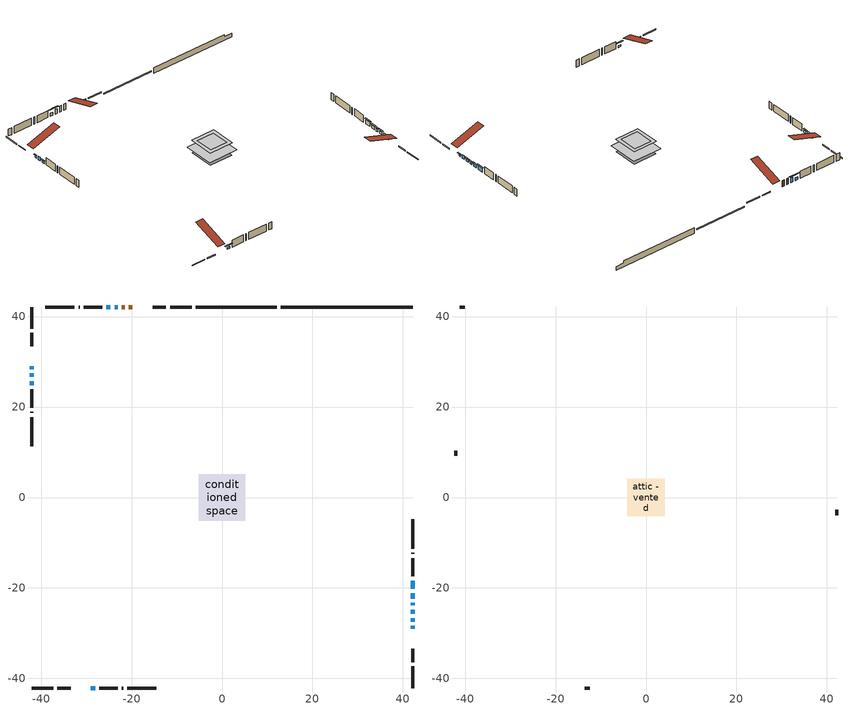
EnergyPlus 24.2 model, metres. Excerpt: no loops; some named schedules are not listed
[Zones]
conditioned space
 floor adiabatic (Floor3 construction): -2.93,-2.93 -2.93,2.93 2.93,2.93 2.93,-2.93 z0.92
 floor adiabatic (AdiabaticFloorConstruction): -5.1,-5.1 -5.1,5.1 5.1,5.1 5.1,-5.1 z0.92
 floor foundation (Slab1 construction): -4.07,-4.07 -4.07,4.07 4.07,4.07 4.07,-4.07 z-0.99
 floor foundation (Slab2 construction): -2.93,-2.93 -2.93,2.93 2.93,2.93 2.93,-2.93 z-0.15
 wall outside (RimJoist1 construction): -6.69,42.11 -11.49,42.11 / -42.11,-42.11 -37.31,-42.11 / -42.11,42.11 -42.11,37.31 / 42.11,-42.11 42.11,-37.31 z0.92:1.22
 wall outside (RimJoist2 construction): -12.42,42.11 -15.36,42.11 / -36.38,-42.11 -33.44,-42.11 / -42.11,36.38 -42.11,33.44 / 42.11,-36.38 42.11,-33.44 z0.92:1.22
 wall outside (AdiabaticWallConstruction 1): -19.84,42.11 -20.59,42.11 / -21.51,42.11 -22.16,42.11 z0.92:2.95
 wall outside (AdiabaticWallConstruction): 42.11,-28.96 42.11,-28.4 z0.92:1.48; -42.11,28.96 -42.11,28.4 z0.92:1.74; 42.11,-27.47 42.11,-26.66 / -42.11,27.47 -42.11,26.66 z0.92:2.14; 42.11,-25.73 42.11,-24.76 z0.92:1.89; -28.96,-42.11 -28.04,-42.11 z0.92:1.53; 42.11,-23.84 42.11,-23.27 z0.92:1.84; 42.11,-22.35 42.11,-21.13 / -24.68,42.11 -25.55,42.11 z0.92:1.94; 42.11,-20.2 42.11,-18.37 z0.92:2.34; -23.09,42.11 -23.76,42.11 z0.92:2.55; -42.11,25.73 -42.11,24.86 z0.92:1.68
 wall outside (Wall1 construction): -26.47,42.11 -30.54,42.11 / -27.12,-42.11 -23.05,-42.11 / -42.11,23.94 -42.11,19.87 / 42.11,-17.44 42.11,-13.38 z0.92:3.36
 wall outside (Wall2 construction): -31.47,42.11 -31.71,42.11 / -22.12,-42.11 -21.88,-42.11 / -42.11,18.94 -42.11,18.7 / 42.11,-12.45 42.11,-12.2 z0.92:3.36
 wall outside (Wall3 construction): -32.64,42.11 -39.11,42.11 / -20.95,-42.11 -14.48,-42.11 / -42.11,17.77 -42.11,11.3 / 42.11,-11.27 42.11,-4.81 z0.92:3.36
 wall foundation (FoundationWall1 construction): 13,42.11,-0.99 13,42.11,0.92 39.2,42.11,0.92 39.2,42.11,0.24 42.11,42.11,0.24 42.11,42.11,-0.99
 wall foundation (FoundationWall2 construction): 12.07,42.11 -5.76,42.11 z-0.15:0.31
 window (WindowConstruction 8): 42.11,-28.96 42.11,-28.4 z0.92:1.48
 window (WindowConstruction 7): -42.11,28.96 -42.11,28.4 z0.92:1.73
 window (WindowConstruction 10): 42.11,-27.47 42.11,-26.66 z0.92:2.14
 window (WindowConstruction 11): -42.11,27.47 -42.11,26.66 z0.92:2.14
 window (WindowConstruction): 42.11,-25.73 42.11,-24.76 z0.92:1.89
 window (WindowConstruction 1): -28.96,-42.11 -28.04,-42.11 z0.92:1.53
 window (WindowConstruction 9): 42.11,-23.83 42.11,-23.28 z0.92:1.83
 window (WindowConstruction 2): 42.11,-22.35 42.11,-21.13 z0.92:1.93
 window (WindowConstruction 3): 42.11,-20.2 42.11,-18.37 z0.92:2.34
 window (WindowConstruction 4): -23.09,42.11 -23.75,42.11 z0.92:2.54
 window (WindowConstruction 5): -24.68,42.11 -25.55,42.11 z0.92:1.93
 window (WindowConstruction 6): -42.11,25.73 -42.11,24.87 z0.92:1.68
 door (Door): -19.84,42.11 -20.59,42.11 z0.92:2.95
 door (Door 1): -21.51,42.11 -22.16,42.11 z0.92:2.95
 ceiling adiabatic (AdiabaticFloorConstruction): 5.1,-5.1 5.1,5.1 -5.1,5.1 -5.1,-5.1 z0.92
attic - vented
 floor to conditioned space (Floor1 construction Reversed): -2.97,-2.97 -2.97,2.97 2.97,2.97 2.97,-2.97 z3.36
 floor to conditioned space (Floor2 construction Reversed): -4.15,-4.15 -4.15,4.15 4.15,4.15 4.15,-4.15 z3.36
 wall outside (Wall4 construction): -40.04,42.11 -41.18,42.11 / -13.55,-42.11 -12.41,-42.11 / -42.11,10.38 -42.11,9.23 / 42.11,-3.88 42.11,-2.73 z0.92:3.36
 roof outside (Roof1 construction): -18.91,42.11,3.36 -18.91,32.17,6.67 -16.29,32.17,6.67 -16.29,42.11,3.36; -29.89,-42.11,3.36 -29.89,-32.17,6.67 -32.51,-32.17,6.67 -32.51,-42.11,3.36; -42.11,29.89,3.36 -32.17,29.89,6.67 -32.17,32.51,6.67 -42.11,32.51,3.36; 42.11,-29.89,3.36 32.17,-29.89,6.67 32.17,-32.51,6.67 42.11,-32.51,3.36
shading: 42.11,-27.94 42.11,-29.42 42.41,-29.42 42.41,-27.94 z1.94; -42.11,28.1 -42.11,29.26 -42.41,29.26 -42.41,28.1 z2.03; 42.11,-24.46 42.11,-26.03 42.41,-26.03 42.41,-24.46 z2.18; -27.13,-42.11 -29.87,-42.11 -29.87,-42.41 -27.13,-42.41 z2.44; 42.11,-22.98 42.11,-24.13 42.41,-24.13 42.41,-22.98 z2.13; 42.11,-20.83 42.11,-22.65 42.41,-22.65 42.41,-20.83 z2.23; 42.11,-18.07 42.11,-20.5 42.41,-20.5 42.41,-18.07 z2.64; -24.36,42.11 -22.48,42.11 -22.48,42.41 -24.36,42.41 z3.15; -26.76,42.11 -23.46,42.11 -23.46,42.41 -26.76,42.41 z3.15; -42.11,24.57 -42.11,26.03 -42.41,26.03 -42.41,24.57 z1.98
[Building]
Building 1: Terrain=Suburbs
[Site:Location]
Yarmouth AP_NS: Latitude {deg}=43.83; Longitude {deg}=-66.09; Time Zone {hr}=-4; Elevation {m}=43; Keep Site Location Information=Yes
[Site:GroundTemperature:Shallow]
4.08235, 2.59375, 2.47453, 3.18095, 6.01682, 8.83948, 11.2866, 12.8368, 12.9685, 11.7076, 9.32295, 6.58688
[Site:WaterMainsTemperature]
Calculation Method=Schedule; Temperature Schedule=mains temperature schedule
[Material] Roughness=Rough; Thermal Absorptance=0.9
Name | Thickness {m} | Conductivity {W/m-K} | Density {kg/m3} | Specific Heat {J/kg-K} | Solar Absorptance | Visible Absorptance
asphalt or fiberglass shingles | 0.00635 | 0.162714 | 1121.4 | 1465.45 | 0.4 | 0.4
ceiling loosefill ins | 0.0846667 | 0.0480833 | 16.02 | 1046.75 | 0.7 | 0.7
ceiling stud and cavity | 0.1397 | 0.119304 | 65.682 | 1177.47 | 0.7 | 0.7
ceiling stud and cavity 1 | 0.1397 | 0.118591 | 65.682 | 1177.47 | 0.7 | 0.7
concrete 4.0 in. | 0.1016 | 1.803125 | 2242.8 | 837.4 | 0.7 | 0.7
concrete 8.0 in. | 0.2032 | 1.803125 | 2242.8 | 837.4 | 0.7 | 0.7
door material | 0.04445 | 0.188738 | 512.64 | 1214.23 | 0.7 | 0.7
door material 1 | 0.04445 | 0.053851 | 512.64 | 1214.23 | 0.7 | 0.7
exterior vertical ins | 0.00202101 | 0.029427 | 32.04 | 1214.23 | 0.7 | 0.7
floor covering | 0.0127 | 0.0433444 | 54.468 | 1339.84 | 0.6 | 0.6
floor rigid ins | 0.103632 | 0.029427 | 32.04 | 1214.23 | 0.7 | 0.7
floor rigid ins 1; wall rigid ins | 0.512978 | 0.029427 | 32.04 | 1214.23 | 0.7 | 0.7
floor stud and cavity | 0.1397 | 0.389106 | 92.3553 | 1139.71 | 0.7 | 0.7
floor stud and cavity 1 | 0.1397 | 1.75129 | 37.0049 | 1207.88 | 0.7 | 0.7
furniture material conditioned space 1 | 0.1524 | 0.115458 | 640.8 | 1214.23 | 0.6 | 0.6
gypsum board | 0.0127 | 0.160291 | 801 | 837.4 | 0.6 | 0.6
gypsum board 1 | 0.0127 | 0.160291 | 801 | 837.4 | 0.7 | 0.7
osb sheathing 0.5 in. | 0.0127 | 0.115458 | 512.64 | 1214.23 | 0.7 | 0.7
osb sheathing 0.75 in. | 0.01905 | 0.115458 | 512.64 | 1214.23 | 0.7 | 0.7
osb sheathing 2.0 in. | 0.0508 | 0.115458 | 512.64 | 1214.23 | 0.7 | 0.7
rim joist stud and cavity | 0.0508 | 0.0285197 | 125.044 | 1163.47 | 0.6 | 0.6
rim joist stud and cavity 1 | 0.0508 | 0.0293018 | 125.044 | 1163.47 | 0.6 | 0.6
wall stud and cavity | 0.1397 | 0.0954735 | 139.0536 | 1170.24 | 0.7 | 0.7
wall stud and cavity 1 | 0.1397 | 0.133567 | 139.0536 | 1170.24 | 0.7 | 0.7
wall stud and cavity 2 | 0.1397 | 0.0883501 | 139.0536 | 1170.24 | 0.7 | 0.7
wall stud and cavity 3 | 0.0889 | 6.1454 | 50.32683 | 1063.81 | 0.6 | 0.6
wall stud and cavity 4 | 0.0889 | 0.380278 | 52.3479 | 1209.89 | 0.7 | 0.7
wall stud and cavity 5 | 0.0889 | 0.391764 | 83.0341 | 1211.67 | 0.7 | 0.7
wood siding | 0.0254 | 0.102417 | 544.68 | 1172.36 | 0.4 | 0.4
wood siding 1 | 0.00254 | 0.102417 | 544.68 | 1172.36 | 0.4 | 0.4
wood siding 2; wood siding 3; wood siding 4 | 0.0254 | 0.102417 | 544.68 | 1172.36 | 0.7 | 0.7
[WindowMaterial:SimpleGlazingSystem]
Name | U-Factor {W/m2-K} | Solar Heat Gain Coefficient
WindowMaterial | 3.01842 | 0.52
WindowMaterial 1 | 3.0383 | 0.46
WindowMaterial 10 | 3.04852 | 0.45
WindowMaterial 2 | 2.992306 | 0.55
WindowMaterial 3 | 2.790737 | 0.61
WindowMaterial 4 | 2.99685 | 0.53
WindowMaterial 5 | 3.01559 | 0.52
WindowMaterial 6 | 3.03659 | 0.48
WindowMaterial 7 | 3.05136 | 0.44
WindowMaterial 8 | 5.1119 | 0.64
WindowMaterial 9 | 3.04227 | 0.45
[Construction]
AdiabaticFloorConstruction: floor stud and cavity 1, floor rigid ins 1, osb sheathing 0.75 in., floor covering
AdiabaticWallConstruction: wood siding 3, wall rigid ins, wall stud and cavity 4, gypsum board
AdiabaticWallConstruction 1: wood siding 4, wall rigid ins, wall stud and cavity 4, gypsum board
Door: door material
Door 1: door material 1
Floor1 construction Reversed: gypsum board, ceiling stud and cavity, ceiling loosefill ins
Floor2 construction Reversed: gypsum board, ceiling stud and cavity 1, ceiling loosefill ins
Floor3 construction: floor stud and cavity, floor rigid ins, osb sheathing 0.75 in., floor covering
FoundationWall1 construction: concrete 8.0 in.
FoundationWall2 construction: concrete 8.0 in., gypsum board 1
furniture construction conditioned space 1: furniture material conditioned space 1
PartitionWallConstruction: gypsum board, wall stud and cavity 5, gypsum board
RimJoist1 construction: wood siding 2, osb sheathing 2.0 in., rim joist stud and cavity
RimJoist2 construction: wood siding 2, osb sheathing 2.0 in., rim joist stud and cavity 1
Roof1 construction: asphalt or fiberglass shingles
Slab1 construction; Slab2 construction: concrete 4.0 in.
Wall1 construction: wood siding, osb sheathing 0.5 in., wall stud and cavity, gypsum board
Wall2 construction: wood siding, osb sheathing 0.5 in., wall stud and cavity 1, gypsum board
Wall3 construction: wood siding, osb sheathing 0.5 in., wall stud and cavity 2, gypsum board
Wall4 construction: wood siding 1, wall stud and cavity 3
WindowConstruction: WindowMaterial
WindowConstruction 1: WindowMaterial 1
WindowConstruction 10; WindowConstruction 11: WindowMaterial 10
WindowConstruction 2: WindowMaterial 2
WindowConstruction 3: WindowMaterial 3
WindowConstruction 4: WindowMaterial 4
WindowConstruction 5: WindowMaterial 5
WindowConstruction 6: WindowMaterial 6
WindowConstruction 7: WindowMaterial 7
WindowConstruction 8: WindowMaterial 8
WindowConstruction 9: WindowMaterial 9
[Zone] Multiplier=1; Part of Total Floor Area=Yes
Name | Volume {m3}
attic - vented | 56.0112
conditioned space | 410.9
[Space]
Name | Zone | Volume {m3}
attic - vented 1 | attic - vented | 56.0112
conditioned space 1 | conditioned space | 410.9
[ZoneInfiltration:EffectiveLeakageArea]
infil attic - vented 1: Zone or Space=attic - vented 1; Schedule=Always On Discrete; Effective Air Leakage Area {cm2}=3786.91; Stack Coefficient=0.000399956; Wind Coefficient=1.35122e-05
[ZoneMixing]
whole house fan mix: Zone or Space=attic - vented; Schedule=Always On Continuous; Design Flow Rate Calculation Method=Flow/Zone; Design Flow Rate {m3/s}=0; Source Zone or Space=conditioned space
[SurfaceProperty:ExposedFoundationPerimeter] Exposed Perimeter Calculation Method=TotalExposedPerimeter
Name | Total Exposed Perimeter {m}
Slab1 | 29.108
Slab2 | 17.831
[InternalMass] Zone or ZoneList=conditioned space; Space or SpaceList=conditioned space 1
Name | Construction | Surface Area {m2}
furniture mass conditioned space 1 | furniture construction conditioned space 1 | 95.6039
partition wall mass | PartitionWallConstruction | 204.64
[Lights]
interior lighting: Zone or ZoneList or Space or SpaceList=conditioned space 1; Schedule=interior lighting schedule; Design Level Calculation Method=LightingLevel; Lighting Level {W}=343.2; Return Air Fraction=0; Fraction Radiant=0.6; Fraction Visible=0.2; Fraction Replaceable=1
[People]
occupants: Zone or ZoneList or Space or SpaceList=conditioned space 1; Number of People Schedule=occupants schedule; Number of People Calculation Method=People; Number of People=3; Fraction Radiant=0.314171; Sensible Heat Fraction=0.56303; Activity Level Schedule=occupants activity schedule; Carbon Dioxide Generation Rate {m3/s-W}=0; Enable ASHRAE 55 Comfort Warnings=No; Mean Radiant Temperature Calculation Type=EnclosureAveraged
[ElectricEquipment] Zone or ZoneList or Space or SpaceList=conditioned space 1; Design Level Calculation Method=EquipmentLevel
Name | Schedule | Design Level {W} | Fraction Latent | Fraction Radiant | Fraction Lost
clothes dryer | clothes dryer schedule | 140.772 | 0.015 | 0.081 | 0.85
clothes washer | clothes washer schedule | 32.1985 | 0.03 | 0.162 | 0.7
cooking range | cooking range schedule | 215.147 | 0.08 | 0.432 | 0.2
dishwasher | dishwasher schedule | 66.8632 | 0.3 | 0.18 | 0.4
fridge | fridge schedule | 72.9452 | 0 | 0.6 | 0
mech vent bath fan 0 | mech vent bath fan 0 schedule | 50.2 | 0 | 0 | 1
mech vent house fan | mech vent house fan schedule | 0 | 0 | 0 | 1
mech vent house fan cfis | mech vent house fan cfis schedule | 0 | 0 | 0 | 0
misc plug loads | misc plug loads schedule | 494.7 | 0.045 | 0.513 | 0.1
whole house fan | Always On Discrete | 0 | 0 | 0 | 1
[OtherEquipment] Zone or ZoneList or Space or SpaceList=conditioned space 1; Design Level Calculation Method=EquipmentLevel
Name | Fuel Type | Schedule | Design Level {W} | Fraction Latent | Fraction Radiant | Fraction Lost
clothes dryer 1 | Electricity | clothes dryer schedule | 0 | 0.015 | 0.081 | 0.85
cooking range 1 | Electricity | cooking range schedule | 0 | 0.08 | 0.432 | 0.2
general water use latent | None | general water use schedule | 62.594 | 1 | 0 | 0
general water use sensible | None | general water use schedule | -61.6891 | 0 | 0.6 | 0
mech vent house fan latent load | None | Always On Discrete | 0 | 1 | 0 | 0
mech vent house fan sensible load | None | Always On Discrete | 0 | 0 | 0 | 0
water heater energy adjustment1 | Electricity | Always On Discrete | 0.01 | 0 | 0 | 1
[ZoneInfiltration:DesignFlowRate] Zone or ZoneList or Space or SpaceList=conditioned space 1; Schedule=Always On Discrete; Design Flow Rate Calculation Method=Flow/Zone; Design Flow Rate {m3/s}=0
infil flow; natural vent flow; whole house fan flow
[Foundation:Kiva] Initial Indoor Air Temperature {C}=18; Wall Depth Below Slab {m}=0.2032
Name | Wall Height Above Grade {m} | Custom Block Material Name 1 | Custom Block Depth 1 {m} | Custom Block X Position 1 {m} | Custom Block Z Position 1 {m}
Foundation Kiva 1 | 0.920008
Foundation Kiva 2 | 0.310012 | exterior vertical ins | 0.460004 | 0.2159 | 0
[Foundation:Kiva:Settings]
Soil Conductivity {W/m-K}=0.849921; Soil Density {kg/m3}=1842.3; Soil Specific Heat {J/kg-K}=418.7; Ground Solar Absorptivity=0.9; Ground Thermal Absorptivity=0.9; Ground Surface Roughness {m}=0.03; Far-Field Width {m}=40; Deep-Ground Boundary Condition=ZeroFlux; Deep-Ground Depth {m}=40; Minimum Cell Dimension {m}=0.2; Maximum Cell Growth Coefficient=3; Simulation Timestep=Timestep
[Exterior:Lights]
exterior lighting: Schedule=exterior lighting schedule; Design Level {W}=75.6
[Schedule:Constant]
Name | Hourly Value
Always On Continuous; mech vent house fan schedule; mech vent house fan cfis schedule; Always On Discrete | 1
occupants activity schedule | 117.228
fridge schedule | 0
[Schedule:Week:Daily]
interior lighting schedule Week Rule - Jan1-Jan27: interior lighting schedule day, interior lighting schedule day, interior lighting schedule day, interior lighting schedule day, interior lighting schedule day, interior lighting schedule day, interior lighting schedule day, interior lighting schedule default day, interior lighting schedule default day, interior lighting schedule default day, interior lighting schedule default day, interior lighting schedule default day
interior lighting schedule Week Rule - Jan28-Feb3: interior lighting schedule day, interior lighting schedule day, interior lighting schedule day, interior lighting schedule day, interior lighting schedule day 1, interior lighting schedule day 1, interior lighting schedule day 1, interior lighting schedule default day, interior lighting schedule default day, interior lighting schedule default day, interior lighting schedule default day, interior lighting schedule default day
interior lighting schedule Week Rule - Feb4-Feb24: interior lighting schedule day 1, interior lighting schedule day 1, interior lighting schedule day 1, interior lighting schedule day 1, interior lighting schedule day 1, interior lighting schedule day 1, interior lighting schedule day 1, interior lighting schedule default day, interior lighting schedule default day, interior lighting schedule default day, interior lighting schedule default day, interior lighting schedule default day
interior lighting schedule Week Rule - Feb25-Mar3: interior lighting schedule day 1, interior lighting schedule day 1, interior lighting schedule day 1, interior lighting schedule day 1, interior lighting schedule day 2, interior lighting schedule day 2, interior lighting schedule day 2, interior lighting schedule default day, interior lighting schedule default day, interior lighting schedule default day, interior lighting schedule default day, interior lighting schedule default day
interior lighting schedule Week Rule - Mar4-Mar31: interior lighting schedule day 2, interior lighting schedule day 2, interior lighting schedule day 2, interior lighting schedule day 2, interior lighting schedule day 2, interior lighting schedule day 2, interior lighting schedule day 2, interior lighting schedule default day, interior lighting schedule default day, interior lighting schedule default day, interior lighting schedule default day, interior lighting schedule default day
interior lighting schedule Week Rule - Apr1-Apr28: interior lighting schedule day 3, interior lighting schedule day 3, interior lighting schedule day 3, interior lighting schedule day 3, interior lighting schedule day 3, interior lighting schedule day 3, interior lighting schedule day 3, interior lighting schedule default day, interior lighting schedule default day, interior lighting schedule default day, interior lighting schedule default day, interior lighting schedule default day
interior lighting schedule Week Rule - Apr29-May5: interior lighting schedule day 3, interior lighting schedule day 3, interior lighting schedule day 4, interior lighting schedule day 4, interior lighting schedule day 4, interior lighting schedule day 4, interior lighting schedule day 4, interior lighting schedule default day, interior lighting schedule default day, interior lighting schedule default day, interior lighting schedule default day, interior lighting schedule default day
interior lighting schedule Week Rule - May6-May26: interior lighting schedule day 4, interior lighting schedule day 4, interior lighting schedule day 4, interior lighting schedule day 4, interior lighting schedule day 4, interior lighting schedule day 4, interior lighting schedule day 4, interior lighting schedule default day, interior lighting schedule default day, interior lighting schedule default day, interior lighting schedule default day, interior lighting schedule default day
interior lighting schedule Week Rule - May27-Jun2: interior lighting schedule day 4, interior lighting schedule day 4, interior lighting schedule day 4, interior lighting schedule day 4, interior lighting schedule day 4, interior lighting schedule day 5, interior lighting schedule day 5, interior lighting schedule default day, interior lighting schedule default day, interior lighting schedule default day, interior lighting schedule default day, interior lighting schedule default day
interior lighting schedule Week Rule - Jun3-Jun30: interior lighting schedule day 5, interior lighting schedule day 5, interior lighting schedule day 5, interior lighting schedule day 5, interior lighting schedule day 5, interior lighting schedule day 5, interior lighting schedule day 5, interior lighting schedule default day, interior lighting schedule default day, interior lighting schedule default day, interior lighting schedule default day, interior lighting schedule default day
interior lighting schedule Week Rule - Jul1-Jul28: interior lighting schedule day 6, interior lighting schedule day 6, interior lighting schedule day 6, interior lighting schedule day 6, interior lighting schedule day 6, interior lighting schedule day 6, interior lighting schedule day 6, interior lighting schedule default day, interior lighting schedule default day, interior lighting schedule default day, interior lighting schedule default day, interior lighting schedule default day
interior lighting schedule Week Rule - Jul29-Aug4: interior lighting schedule day 6, interior lighting schedule day 6, interior lighting schedule day 6, interior lighting schedule day 7, interior lighting schedule day 7, interior lighting schedule day 7, interior lighting schedule day 7, interior lighting schedule default day, interior lighting schedule default day, interior lighting schedule default day, interior lighting schedule default day, interior lighting schedule default day
interior lighting schedule Week Rule - Aug5-Aug25: interior lighting schedule day 7, interior lighting schedule day 7, interior lighting schedule day 7, interior lighting schedule day 7, interior lighting schedule day 7, interior lighting schedule day 7, interior lighting schedule day 7, interior lighting schedule default day, interior lighting schedule default day, interior lighting schedule default day, interior lighting schedule default day, interior lighting schedule default day
interior lighting schedule Week Rule - Aug26-Sep1: interior lighting schedule day 7, interior lighting schedule day 7, interior lighting schedule day 7, interior lighting schedule day 7, interior lighting schedule day 7, interior lighting schedule day 7, interior lighting schedule day 8, interior lighting schedule default day, interior lighting schedule default day, interior lighting schedule default day, interior lighting schedule default day, interior lighting schedule default day
interior lighting schedule Week Rule - Sep2-Sep29: interior lighting schedule day 8, interior lighting schedule day 8, interior lighting schedule day 8, interior lighting schedule day 8, interior lighting schedule day 8, interior lighting schedule day 8, interior lighting schedule day 8, interior lighting schedule default day, interior lighting schedule default day, interior lighting schedule default day, interior lighting schedule default day, interior lighting schedule default day
interior lighting schedule Week Rule - Sep30-Oct6: interior lighting schedule day 8, interior lighting schedule day 9, interior lighting schedule day 9, interior lighting schedule day 9, interior lighting schedule day 9, interior lighting schedule day 9, interior lighting schedule day 9, interior lighting schedule default day, interior lighting schedule default day, interior lighting schedule default day, interior lighting schedule default day, interior lighting schedule default day
interior lighting schedule Week Rule - Oct7-Oct27: interior lighting schedule day 9, interior lighting schedule day 9, interior lighting schedule day 9, interior lighting schedule day 9, interior lighting schedule day 9, interior lighting schedule day 9, interior lighting schedule day 9, interior lighting schedule default day, interior lighting schedule default day, interior lighting schedule default day, interior lighting schedule default day, interior lighting schedule default day
interior lighting schedule Week Rule - Oct28-Nov3: interior lighting schedule day 9, interior lighting schedule day 9, interior lighting schedule day 9, interior lighting schedule day 9, interior lighting schedule day 10, interior lighting schedule day 10, interior lighting schedule day 10, interior lighting schedule default day, interior lighting schedule default day, interior lighting schedule default day, interior lighting schedule default day, interior lighting schedule default day
interior lighting schedule Week Rule - Nov4-Nov24: interior lighting schedule day 10, interior lighting schedule day 10, interior lighting schedule day 10, interior lighting schedule day 10, interior lighting schedule day 10, interior lighting schedule day 10, interior lighting schedule day 10, interior lighting schedule default day, interior lighting schedule default day, interior lighting schedule default day, interior lighting schedule default day, interior lighting schedule default day
interior lighting schedule Week Rule - Nov25-Dec1: interior lighting schedule day 10, interior lighting schedule day 10, interior lighting schedule day 10, interior lighting schedule day 10, interior lighting schedule day 10, interior lighting schedule day 10, interior lighting schedule day 11, interior lighting schedule default day, interior lighting schedule default day, interior lighting schedule default day, interior lighting schedule default day, interior lighting schedule default day
interior lighting schedule Week Rule - Dec2-Dec31: interior lighting schedule day 11, interior lighting schedule day 11, interior lighting schedule day 11, interior lighting schedule day 11, interior lighting schedule day 11, interior lighting schedule day 11, interior lighting schedule day 11, interior lighting schedule default day, interior lighting schedule default day, interior lighting schedule default day, interior lighting schedule default day, interior lighting schedule default day
occupants schedule Week Rule - Jan1-Dec31: occupants schedule day, occupants schedule day, occupants schedule day, occupants schedule day, occupants schedule day, occupants schedule day, occupants schedule day, occupants schedule default day, occupants schedule default day, occupants schedule default day, occupants schedule default day, occupants schedule default day
clothes dryer schedule Week Rule - Jan1-Dec31: clothes dryer schedule day, clothes dryer schedule day, clothes dryer schedule day, clothes dryer schedule day, clothes dryer schedule day, clothes dryer schedule day, clothes dryer schedule day, clothes dryer schedule default day, clothes dryer schedule default day, clothes dryer schedule default day, clothes dryer schedule default day, clothes dryer schedule default day
clothes washer schedule Week Rule - Jan1-Dec31: clothes washer schedule day, clothes washer schedule day, clothes washer schedule day, clothes washer schedule day, clothes washer schedule day, clothes washer schedule day, clothes washer schedule day, clothes washer schedule default day, clothes washer schedule default day, clothes washer schedule default day, clothes washer schedule default day, clothes washer schedule default day
cooking range schedule Week Rule - Jan1-Dec31: cooking range schedule day, cooking range schedule day, cooking range schedule day, cooking range schedule day, cooking range schedule day, cooking range schedule day, cooking range schedule day, cooking range schedule default day, cooking range schedule default day, cooking range schedule default day, cooking range schedule default day, cooking range schedule default day
dishwasher schedule Week Rule - Jan1-Dec31: dishwasher schedule day, dishwasher schedule day, dishwasher schedule day, dishwasher schedule day, dishwasher schedule day, dishwasher schedule day, dishwasher schedule day, dishwasher schedule default day, dishwasher schedule default day, dishwasher schedule default day, dishwasher schedule default day, dishwasher schedule default day
mech vent bath fan 0 schedule Week Rule - Jan1-Dec31: mech vent bath fan 0 schedule day, mech vent bath fan 0 schedule day, mech vent bath fan 0 schedule day, mech vent bath fan 0 schedule day, mech vent bath fan 0 schedule day, mech vent bath fan 0 schedule day, mech vent bath fan 0 schedule day, mech vent bath fan 0 schedule default day, mech vent bath fan 0 schedule default day, mech vent bath fan 0 schedule default day, mech vent bath fan 0 schedule default day, mech vent bath fan 0 schedule default day
misc plug loads schedule Week Rule - Jan1-Dec31: misc plug loads schedule day, misc plug loads schedule day, misc plug loads schedule day, misc plug loads schedule day, misc plug loads schedule day, misc plug loads schedule day, misc plug loads schedule day, misc plug loads schedule default day, misc plug loads schedule default day, misc plug loads schedule default day, misc plug loads schedule default day, misc plug loads schedule default day
general water use schedule Week Rule - Jan1-Dec31: general water use schedule day, general water use schedule day, general water use schedule day, general water use schedule day, general water use schedule day, general water use schedule day, general water use schedule day, general water use schedule default day, general water use schedule default day, general water use schedule default day, general water use schedule default day, general water use schedule default day
exterior lighting schedule Week Rule - Jan1-Jan27: exterior lighting schedule day, exterior lighting schedule day, exterior lighting schedule day, exterior lighting schedule day, exterior lighting schedule day, exterior lighting schedule day, exterior lighting schedule day, exterior lighting schedule default day, exterior lighting schedule default day, exterior lighting schedule default day, exterior lighting schedule default day, exterior lighting schedule default day
exterior lighting schedule Week Rule - Jan28-Feb3: exterior lighting schedule day, exterior lighting schedule day, exterior lighting schedule day, exterior lighting schedule day, exterior lighting schedule day 1, exterior lighting schedule day 1, exterior lighting schedule day 1, exterior lighting schedule default day, exterior lighting schedule default day, exterior lighting schedule default day, exterior lighting schedule default day, exterior lighting schedule default day
exterior lighting schedule Week Rule - Feb4-Feb24: exterior lighting schedule day 1, exterior lighting schedule day 1, exterior lighting schedule day 1, exterior lighting schedule day 1, exterior lighting schedule day 1, exterior lighting schedule day 1, exterior lighting schedule day 1, exterior lighting schedule default day, exterior lighting schedule default day, exterior lighting schedule default day, exterior lighting schedule default day, exterior lighting schedule default day
exterior lighting schedule Week Rule - Feb25-Mar3: exterior lighting schedule day 1, exterior lighting schedule day 1, exterior lighting schedule day 1, exterior lighting schedule day 1, exterior lighting schedule day 2, exterior lighting schedule day 2, exterior lighting schedule day 2, exterior lighting schedule default day, exterior lighting schedule default day, exterior lighting schedule default day, exterior lighting schedule default day, exterior lighting schedule default day
exterior lighting schedule Week Rule - Mar4-Mar31: exterior lighting schedule day 2, exterior lighting schedule day 2, exterior lighting schedule day 2, exterior lighting schedule day 2, exterior lighting schedule day 2, exterior lighting schedule day 2, exterior lighting schedule day 2, exterior lighting schedule default day, exterior lighting schedule default day, exterior lighting schedule default day, exterior lighting schedule default day, exterior lighting schedule default day
exterior lighting schedule Week Rule - Apr1-Apr28: exterior lighting schedule day 3, exterior lighting schedule day 3, exterior lighting schedule day 3, exterior lighting schedule day 3, exterior lighting schedule day 3, exterior lighting schedule day 3, exterior lighting schedule day 3, exterior lighting schedule default day, exterior lighting schedule default day, exterior lighting schedule default day, exterior lighting schedule default day, exterior lighting schedule default day
exterior lighting schedule Week Rule - Apr29-May5: exterior lighting schedule day 3, exterior lighting schedule day 3, exterior lighting schedule day 4, exterior lighting schedule day 4, exterior lighting schedule day 4, exterior lighting schedule day 4, exterior lighting schedule day 4, exterior lighting schedule default day, exterior lighting schedule default day, exterior lighting schedule default day, exterior lighting schedule default day, exterior lighting schedule default day
exterior lighting schedule Week Rule - May6-May26: exterior lighting schedule day 4, exterior lighting schedule day 4, exterior lighting schedule day 4, exterior lighting schedule day 4, exterior lighting schedule day 4, exterior lighting schedule day 4, exterior lighting schedule day 4, exterior lighting schedule default day, exterior lighting schedule default day, exterior lighting schedule default day, exterior lighting schedule default day, exterior lighting schedule default day
exterior lighting schedule Week Rule - May27-Jun2: exterior lighting schedule day 4, exterior lighting schedule day 4, exterior lighting schedule day 4, exterior lighting schedule day 4, exterior lighting schedule day 4, exterior lighting schedule day 5, exterior lighting schedule day 5, exterior lighting schedule default day, exterior lighting schedule default day, exterior lighting schedule default day, exterior lighting schedule default day, exterior lighting schedule default day
exterior lighting schedule Week Rule - Jun3-Jun30: exterior lighting schedule day 5, exterior lighting schedule day 5, exterior lighting schedule day 5, exterior lighting schedule day 5, exterior lighting schedule day 5, exterior lighting schedule day 5, exterior lighting schedule day 5, exterior lighting schedule default day, exterior lighting schedule default day, exterior lighting schedule default day, exterior lighting schedule default day, exterior lighting schedule default day
exterior lighting schedule Week Rule - Jul1-Jul28: exterior lighting schedule day 6, exterior lighting schedule day 6, exterior lighting schedule day 6, exterior lighting schedule day 6, exterior lighting schedule day 6, exterior lighting schedule day 6, exterior lighting schedule day 6, exterior lighting schedule default day, exterior lighting schedule default day, exterior lighting schedule default day, exterior lighting schedule default day, exterior lighting schedule default day
exterior lighting schedule Week Rule - Jul29-Aug4: exterior lighting schedule day 6, exterior lighting schedule day 6, exterior lighting schedule day 6, exterior lighting schedule day 7, exterior lighting schedule day 7, exterior lighting schedule day 7, exterior lighting schedule day 7, exterior lighting schedule default day, exterior lighting schedule default day, exterior lighting schedule default day, exterior lighting schedule default day, exterior lighting schedule default day
exterior lighting schedule Week Rule - Aug5-Aug25: exterior lighting schedule day 7, exterior lighting schedule day 7, exterior lighting schedule day 7, exterior lighting schedule day 7, exterior lighting schedule day 7, exterior lighting schedule day 7, exterior lighting schedule day 7, exterior lighting schedule default day, exterior lighting schedule default day, exterior lighting schedule default day, exterior lighting schedule default day, exterior lighting schedule default day
[Schedule:Year]
interior lighting schedule: interior lighting schedule Week Rule - Jan1-Jan27, 1, 1, 1, 27, interior lighting schedule Week Rule - Jan28-Feb3, 1, 28, 2, 3, interior lighting schedule Week Rule - Feb4-Feb24, 2, 4, 2, 24, interior lighting schedule Week Rule - Feb25-Mar3, 2, 25, 3, 3, interior lighting schedule Week Rule - Mar4-Mar31, 3, 4, 3, 31, interior lighting schedule Week Rule - Apr1-Apr28, 4, 1, 4, 28, interior lighting schedule Week Rule - Apr29-May5, 4, 29, 5, 5, interior lighting schedule Week Rule - May6-May26, 5, 6, 5, 26, interior lighting schedule Week Rule - May27-Jun2, 5, 27, 6, 2, interior lighting schedule Week Rule - Jun3-Jun30, 6, 3, 6, 30, interior lighting schedule Week Rule - Jul1-Jul28, 7, 1, 7, 28, interior lighting schedule Week Rule - Jul29-Aug4, 7, 29, 8, 4, interior lighting schedule Week Rule - Aug5-Aug25, 8, 5, 8, 25, interior lighting schedule Week Rule - Aug26-Sep1, 8, 26, 9, 1, interior lighting schedule Week Rule - Sep2-Sep29, 9, 2, 9, 29, interior lighting schedule Week Rule - Sep30-Oct6, 9, 30, 10, 6, interior lighting schedule Week Rule - Oct7-Oct27, 10, 7, 10, 27, interior lighting schedule Week Rule - Oct28-Nov3, 10, 28, 11, 3, interior lighting schedule Week Rule - Nov4-Nov24, 11, 4, 11, 24, interior lighting schedule Week Rule - Nov25-Dec1, 11, 25, 12, 1, interior lighting schedule Week Rule - Dec2-Dec31, 12, 2, 12, 31
occupants schedule: occupants schedule Week Rule - Jan1-Dec31, 1, 1, 12, 31
clothes dryer schedule: clothes dryer schedule Week Rule - Jan1-Dec31, 1, 1, 12, 31
clothes washer schedule: clothes washer schedule Week Rule - Jan1-Dec31, 1, 1, 12, 31
cooking range schedule: cooking range schedule Week Rule - Jan1-Dec31, 1, 1, 12, 31
dishwasher schedule: dishwasher schedule Week Rule - Jan1-Dec31, 1, 1, 12, 31
mech vent bath fan 0 schedule: mech vent bath fan 0 schedule Week Rule - Jan1-Dec31, 1, 1, 12, 31
misc plug loads schedule: misc plug loads schedule Week Rule - Jan1-Dec31, 1, 1, 12, 31
general water use schedule: general water use schedule Week Rule - Jan1-Dec31, 1, 1, 12, 31
exterior lighting schedule: exterior lighting schedule Week Rule - Jan1-Jan27, 1, 1, 1, 27, exterior lighting schedule Week Rule - Jan28-Feb3, 1, 28, 2, 3, exterior lighting schedule Week Rule - Feb4-Feb24, 2, 4, 2, 24, exterior lighting schedule Week Rule - Feb25-Mar3, 2, 25, 3, 3, exterior lighting schedule Week Rule - Mar4-Mar31, 3, 4, 3, 31, exterior lighting schedule Week Rule - Apr1-Apr28, 4, 1, 4, 28, exterior lighting schedule Week Rule - Apr29-May5, 4, 29, 5, 5, exterior lighting schedule Week Rule - May6-May26, 5, 6, 5, 26, exterior lighting schedule Week Rule - May27-Jun2, 5, 27, 6, 2, exterior lighting schedule Week Rule - Jun3-Jun30, 6, 3, 6, 30, exterior lighting schedule Week Rule - Jul1-Jul28, 7, 1, 7, 28, exterior lighting schedule Week Rule - Jul29-Aug4, 7, 29, 8, 4, exterior lighting schedule Week Rule - Aug5-Aug25, 8, 5, 8, 25, exterior lighting schedule Week Rule - Aug26-Sep1, 8, 26, 9, 1, exterior lighting schedule Week Rule - Sep2-Sep29, 9, 2, 9, 29, exterior lighting schedule Week Rule - Sep30-Oct6, 9, 30, 10, 6, exterior lighting schedule Week Rule - Oct7-Oct27, 10, 7, 10, 27, exterior lighting schedule Week Rule - Oct28-Nov3, 10, 28, 11, 3, exterior lighting schedule Week Rule - Nov4-Nov24, 11, 4, 11, 24, exterior lighting schedule Week Rule - Nov25-Dec1, 11, 25, 12, 1, exterior lighting schedule Week Rule - Dec2-Dec31, 12, 2, 12, 31
[Schedule:Compact]
mains temperature schedule: Through: 01/01, For: AllDays, Until: 24:00, 8.11167, Through: 01/02, For: AllDays, Until: 24:00, 8.06167, Through: 01/03, For: AllDays, Until: 24:00, 8.01222, Through: 01/04, For: AllDays, Until: 24:00, 7.96333, Through: 01/05, For: AllDays, Until: 24:00, 7.91556, Through: 01/06, For: AllDays, Until: 24:00, 7.86889, Through: 01/07, For: AllDays, Until: 24:00, 7.82278, Through: 01/08, For: AllDays, Until: 24:00, 7.77778, Through: 01/09, For: AllDays, Until: 24:00, 7.73333, Through: 01/10, For: AllDays, Until: 24:00, 7.69056, Through: 01/11, For: AllDays, Until: 24:00, 7.64778, Through: 01/12, For: AllDays, Until: 24:00, 7.60667, Through: 01/13, For: AllDays, Until: 24:00, 7.56611, Through: 01/14, For: AllDays, Until: 24:00, 7.52722, Through: 01/15, For: AllDays, Until: 24:00, 7.48833, Through: 01/16, For: AllDays, Until: 24:00, 7.45111, Through: 01/17, For: AllDays, Until: 24:00, 7.415, Through: 01/18, For: AllDays, Until: 24:00, 7.37944, Through: 01/19, For: AllDays, Until: 24:00, 7.345, Through: 01/20, For: AllDays, Until: 24:00, 7.31222, Through: 01/21, For: AllDays, Until: 24:00, 7.28, Through: 01/22, For: AllDays, Until: 24:00, 7.24889, Through: 01/23, For: AllDays, Until: 24:00, 7.21889, Through: 01/24, For: AllDays, Until: 24:00, 7.18944, Through: 01/25, For: AllDays, Until: 24:00, 7.16167, Through: 01/26, For: AllDays, Until: 24:00, 7.135, Through: 01/27, For: AllDays, Until: 24:00, 7.10944, Through: 01/28, For: AllDays, Until: 24:00, 7.085, Through: 01/29, For: AllDays, Until: 24:00, 7.06167, Through: 01/30, For: AllDays, Until: 24:00, 7.03944, Through: 01/31, For: AllDays, Until: 24:00, 7.01833, Through: 02/01, For: AllDays, Until: 24:00, 6.99833, Through: 02/02, For: AllDays, Until: 24:00, 6.97944, Through: 02/03, For: AllDays, Until: 24:00, 6.96167, Through: 02/04, For: AllDays, Until: 24:00, 6.945, Through: 02/05, For: AllDays, Until: 24:00, 6.93, Through: 02/06, For: AllDays, Until: 24:00, 6.91556, Through: 02/07, For: AllDays, Until: 24:00, 6.90278, Through: 02/08, For: AllDays, Until: 24:00, 6.89111, Through: 02/09, For: AllDays, Until: 24:00, 6.88, Through: 02/10, For: AllDays, Until: 24:00, 6.87056, Through: 02/11, For: AllDays, Until: 24:00, 6.86222, Through: 02/12, For: AllDays, Until: 24:00, 6.85556, Through: 02/13, For: AllDays, Until: 24:00, 6.84944, Through: 02/14, For: AllDays, Until: 24:00, 6.845, Through: 02/15, For: AllDays, Until: 24:00, 6.84167, Through: 02/16, For: AllDays, Until: 24:00, 6.83889, Through: 02/17, For: AllDays, Until: 24:00, 6.83778, Through: 02/18, For: AllDays, Until: 24:00, 6.83833, Through: 02/19, For: AllDays, Until: 24:00, 6.83944, Through: 02/20, For: AllDays, Until: 24:00, 6.84222, Through: 02/21, For: AllDays, Until: 24:00, 6.84556, Through: 02/22, For: AllDays, Until: 24:00, 6.85056, Through: 02/23, For: AllDays, Until: 24:00, 6.85667, Through: 02/24, For: AllDays, Until: 24:00, 6.86389, Through: 02/25, For: AllDays, Until: 24:00, 6.87222, Through: 02/26, For: AllDays, Until: 24:00, 6.88222, Through: 02/27, For: AllDays, Until: 24:00, 6.89278, Through: 02/28, For: AllDays, Until: 24:00, 6.905, Through: 03/01, For: AllDays, Until: 24:00, 6.91833, Through: 03/02, For: AllDays, Until: 24:00, 6.93278, Through: 03/03, For: AllDays, Until: 24:00, 6.94833, Through: 03/04, For: AllDays, Until: 24:00, 6.965, Through: 03/05, For: AllDays, Until: 24:00, 6.98278, Through: 03/06, For: AllDays, Until: 24:00, 7.00167, Through: 03/07, For: AllDays, Until: 24:00, 7.02222, Through: 03/08, For: AllDays, Until: 24:00, 7.04333, Through: 03/09, For: AllDays, Until: 24:00, 7.06611, Through: 03/10, For: AllDays, Until: 24:00, 7.08944, Through: 03/11, For: AllDays, Until: 24:00, 7.11444, Through: 03/12, For: AllDays, Until: 24:00, 7.14, Through: 03/13, For: AllDays, Until: 24:00, 7.16722, Through: 03/14, For: AllDays, Until: 24:00, 7.195, Through: 03/15, For: AllDays, Until: 24:00, 7.22444, Through: 03/16, For: AllDays, Until: 24:00, 7.25444, Through: 03/17, For: AllDays, Until: 24:00, 7.28556, Through: 03/18, For: AllDays, Until: 24:00, 7.31833, Through: 03/19, For: AllDays, Until: 24:00, 7.35167, Through: 03/20, For: AllDays, Until: 24:00, 7.38611, Through: 03/21, For: AllDays, Until: 24:00, 7.42167, Through: 03/22, For: AllDays, Until: 24:00, 7.45833, Through: 03/23, For: AllDays, Until: 24:00, 7.49556, Through: 03/24, For: AllDays, Until: 24:00, 7.53444, Through: 03/25, For: AllDays, Until: 24:00, 7.57389, Through: 03/26, For: AllDays, Until: 24:00, 7.61444, Through: 03/27, For: AllDays, Until: 24:00, 7.65611, Through: 03/28, For: AllDays, Until: 24:00, 7.69833, Through: 03/29, For: AllDays, Until: 24:00, 7.74167, Through: 03/30, For: AllDays, Until: 24:00, 7.78611, Through: 03/31, For: AllDays, Until: 24:00, 7.83111, Through: 04/01, For: AllDays, Until: 24:00, 7.87778, Through: 04/02, For: AllDays, Until: 24:00, 7.92444, Through: 04/03, For: AllDays, Until: 24:00, 7.97278, Through: 04/04, For: AllDays, Until: 24:00, 8.02111, Through: 04/05, For: AllDays, Until: 24:00, 8.07111, Through: 04/06, For: AllDays, Until: 24:00, 8.12167, Through: 04/07, For: AllDays, Until: 24:00, 8.17278, Through: 04/08, For: AllDays, Until: 24:00, 8.225, Through: 04/09, For: AllDays, Until: 24:00, 8.27778, Through: 04/10, For: AllDays, Until: 24:00, 8.33111, Through: 04/11, For: AllDays, Until: 24:00, 8.38556, Through: 04/12, For: AllDays, Until: 24:00, 8.44111, Through: 04/13, For: AllDays, Until: 24:00, 8.49667, Through: 04/14, For: AllDays, Until: 24:00, 8.55333, Through: 04/15, For: AllDays, Until: 24:00, 8.61056, Through: 04/16, For: AllDays, Until: 24:00, 8.66833, Through: 04/17, For: AllDays, Until: 24:00, 8.72722, Through: 04/18, For: AllDays, Until: 24:00, 8.78667, Through: 04/19, For: AllDays, Until: 24:00, 8.84611, Through: 04/20, For: AllDays, Until: 24:00, 8.90667, Through: 04/21, For: AllDays, Until: 24:00, 8.96778, Through: 04/22, For: AllDays, Until: 24:00, 9.02944, Through: 04/23, For: AllDays, Until: 24:00, 9.09167, Through: 04/24, For: AllDays, Until: 24:00, 9.15444, Through: 04/25, For: AllDays, Until: 24:00, 9.21778, Through: 04/26, For: AllDays, Until: 24:00, 9.28111, Through: 04/27, For: AllDays, Until: 24:00, 9.34556, Through: 04/28, For: AllDays, Until: 24:00, 9.41, Through: 04/29, For: AllDays, Until: 24:00, 9.475, Through: 04/30, For: AllDays, Until: 24:00, 9.54056, Through: 05/01, For: AllDays, Until: 24:00, 9.60667, Through: 05/02, For: AllDays, Until: 24:00, 9.67278, Through: 05/03, For: AllDays, Until: 24:00, 9.73944, Through: 05/04, For: AllDays, Until: 24:00, 9.80667, Through: 05/05, For: AllDays, Until: 24:00, 9.87389, Through: 05/06, For: AllDays, Until: 24:00, 9.94111, Through: 05/07, For: AllDays, Until: 24:00, 10.0094, Through: 05/08, For: AllDays, Until: 24:00, 10.0772, Through: 05/09, For: AllDays, Until: 24:00, 10.1456, Through: 05/10, For: AllDays, Until: 24:00, 10.2144, Through: 05/11, For: AllDays, Until: 24:00, 10.2833, Through: 05/12, For: AllDays, Until: 24:00, 10.3522, Through: 05/13, For: AllDays, Until: 24:00, 10.4211, Through: 05/14, For: AllDays, Until: 24:00, 10.4906, Through: 05/15, For: AllDays, Until: 24:00, 10.56, Through: 05/16, For: AllDays, Until: 24:00, 10.6294, Through: 05/17, For: AllDays, Until: 24:00, 10.6989, Through: 05/18, For: AllDays, Until: 24:00, 10.7683, Through: 05/19, For: AllDays, Until: 24:00, 10.8383, Through: 05/20, For: AllDays, Until: 24:00, 10.9078, Through: 05/21, For: AllDays, Until: 24:00, 10.9772, Through: 05/22, For: AllDays, Until: 24:00, 11.0472, Through: 05/23, For: AllDays, Until: 24:00, 11.1167, Through: 05/24, For: AllDays, Until: 24:00, 11.1861, Through: 05/25, For: AllDays, Until: 24:00, 11.2556, Through: 05/26, For: AllDays, Until: 24:00, 11.325, Through: 05/27, For: AllDays, Until: 24:00, 11.3939, Through: 05/28, For: AllDays, Until: 24:00, 11.4633, Through: 05/29, For: AllDays, Until: 24:00, 11.5317, Through: 05/30, For: AllDays, Until: 24:00, 11.6006, Through: 05/31, For: AllDays, Until: 24:00, 11.6689, Through: 06/01, For: AllDays, Until: 24:00, 11.7372, Through: 06/02, For: AllDays, Until: 24:00, 11.805, Through: 06/03, For: AllDays, Until: 24:00, 11.8728, Through: 06/04, For: AllDays, Until: 24:00, 11.9406, Through: 06/05, For: AllDays, Until: 24:00, 12.0072, Through: 06/06, For: AllDays, Until: 24:00, 12.0744, Through: 06/07, For: AllDays, Until: 24:00, 12.1406, Through: 06/08, For: AllDays, Until: 24:00, 12.2067, Through: 06/09, For: AllDays, Until: 24:00, 12.2722, Through: 06/10, For: AllDays, Until: 24:00, 12.3378, Through: 06/11, For: AllDays, Until: 24:00, 12.4022, Through: 06/12, For: AllDays, Until: 24:00, 12.4667, Through: 06/13, For: AllDays, Until: 24:00, 12.5306, Through: 06/14, For: AllDays, Until: 24:00, 12.5939, Through: 06/15, For: AllDays, Until: 24:00, 12.6567, Through: 06/16, For: AllDays, Until: 24:00, 12.7194, Through: 06/17, For: AllDays, Until: 24:00, 12.7811, Through: 06/18, For: AllDays, Until: 24:00, 12.8422, Through: 06/19, For: AllDays, Until: 24:00, 12.9028, Through: 06/20, For: AllDays, Until: 24:00, 12.9633, Through: 06/21, For: AllDays, Until: 24:00, 13.0228, Through: 06/22, For: AllDays, Until: 24:00, 13.0817, Through: 06/23, For: AllDays, Until: 24:00, 13.1394, Through: 06/24, For: AllDays, Until: 24:00, 13.1972, Through: 06/25, For: AllDays, Until: 24:00, 13.2539, Through: 06/26, For: AllDays, Until: 24:00, 13.31, Through: 06/27, For: AllDays, Until: 24:00, 13.3656, Through: 06/28, For: AllDays, Until: 24:00, 13.42, Through: 06/29, For: AllDays, Until: 24:00, 13.4744, Through: 06/30, For: AllDays, Until: 24:00, 13.5272, Through: 07/01, For: AllDays, Until: 24:00, 13.58, Through: 07/02, For: AllDays, Until: 24:00, 13.6311, Through: 07/03, For: AllDays, Until: 24:00, 13.6822, Through: 07/04, For: AllDays, Until: 24:00, 13.7322, Through: 07/05, For: AllDays, Until: 24:00, 13.7811, Through: 07/06, For: AllDays, Until: 24:00, 13.8294, Through: 07/07, For: AllDays, Until: 24:00, 13.8767, Through: 07/08, For: AllDays, Until: 24:00, 13.9233, Through: 07/09, For: AllDays, Until: 24:00, 13.9689, Through: 07/10, For: AllDays, Until: 24:00, 14.0133, Through: 07/11, For: AllDays, Until: 24:00, 14.0572, Through: 07/12, For: AllDays, Until: 24:00, 14.1, Through: 07/13, For: AllDays, Until: 24:00, 14.1422, Through: 07/14, For: AllDays, Until: 24:00, 14.1828, Through: 07/15, For: AllDays, Until: 24:00, 14.2228, Through: 07/16, For: AllDays, Until: 24:00, 14.2617, Through: 07/17, For: AllDays, Until: 24:00, 14.2994, Through: 07/18, For: AllDays, Until: 24:00, 14.3367, Through: 07/19, For: AllDays, Until: 24:00, 14.3722, Through: 07/20, For: AllDays, Until: 24:00, 14.4072, Through: 07/21, For: AllDays, Until: 24:00, 14.4411, Through: 07/22, For: AllDays, Until: 24:00, 14.4739, Through: 07/23, For: AllDays, Until: 24:00, 14.5056, Through: 07/24, For: AllDays, Until: 24:00, 14.5361, Through: 07/25, For: AllDays, Until: 24:00, 14.5656, Through: 07/26, For: AllDays, Until: 24:00, 14.5944, Through: 07/27, For: AllDays, Until: 24:00, 14.6217, Through: 07/28, For: AllDays, Until: 24:00, 14.6478, Through: 07/29, For: AllDays, Until: 24:00, 14.6728, Through: 07/30, For: AllDays, Until: 24:00, 14.6972, Through: 07/31, For: AllDays, Until: 24:00, 14.72, Through: 08/01, For: AllDays, Until: 24:00, 14.7417, Through: 08/02, For: AllDays, Until: 24:00, 14.7622, Through: 08/03, For: AllDays, Until: 24:00, 14.7817, Through: 08/04, For: AllDays, Until: 24:00, 14.8, Through: 08/05, For: AllDays, Until: 24:00, 14.8172, Through: 08/06, For: AllDays, Until: 24:00, 14.8333, Through: 08/07, For: AllDays, Until: 24:00, 14.8483, Through: 08/08, For: AllDays, Until: 24:00, 14.8617, Through: 08/09, For: AllDays, Until: 24:00, 14.8744, Through: 08/10, For: AllDays, Until: 24:00, 14.8856, Through: 08/11, For: AllDays, Until: 24:00, 14.8956, Through: 08/12, For: AllDays, Until: 24:00, 14.9044, Through: 08/13, For: AllDays, Until: 24:00, 14.9122, Through: 08/14, For: AllDays, Until: 24:00, 14.9189, Through: 08/15, For: AllDays, Until: 24:00, 14.9239, Through: 08/16, For: AllDays, Until: 24:00, 14.9283, Through: 08/17, For: AllDays, Until: 24:00, 14.9311, Through: 08/18, For: AllDays, Until: 24:00, 14.9328, Through: 08/19, For: AllDays, Until: 24:00, 14.9333, Through: 08/20, For: AllDays, Until: 24:00, 14.9328, Through: 08/21, For: AllDays, Until: 24:00, 14.9311, Through: 08/22, For: AllDays, Until: 24:00, 14.9278, Through: 08/23, For: AllDays, Until: 24:00, 14.9239, Through: 08/24, For: AllDays, Until: 24:00, 14.9183, Through: 08/25, For: AllDays, Until: 24:00, 14.9117, Through: 08/26, For: AllDays, Until: 24:00, 14.9039, Through: 08/27, For: AllDays, Until: 24:00, 14.895, Through: 08/28, For: AllDays, Until: 24:00, 14.8844, Through: 08/29, For: AllDays, Until: 24:00, 14.8733, Through: 08/30, For: AllDays, Until: 24:00, 14.8606, Through: 08/31, For: AllDays, Until: 24:00, 14.8472, Through: 09/01, For: AllDays, Until: 24:00, 14.8322, Through: 09/02, For: AllDays, Until: 24:00, 14.8161, Through: 09/03, For: AllDays, Until: 24:00, 14.7989, Through: 09/04, For: AllDays, Until: 24:00, 14.7806, Through: 09/05, For: AllDays, Until: 24:00, 14.7606, Through: 09/06, For: AllDays, Until: 24:00, 14.74, Through: 09/07, For: AllDays, Until: 24:00, 14.7183, Through: 09/08, For: AllDays, Until: 24:00, 14.695, Through: 09/09, For: AllDays, Until: 24:00, 14.6711, Through: 09/10, For: AllDays, Until: 24:00, 14.6461, Through: 09/11, For: AllDays, Until: 24:00, 14.6194, Through: 09/12, For: AllDays, Until: 24:00, 14.5922, Through: 09/13, For: AllDays, Until: 24:00, 14.5633, Through: 09/14, For: AllDays, Until: 24:00, 14.5339, Through: 09/15, For: AllDays, Until: 24:00, 14.5033, Through: 09/16, For: AllDays, Until: 24:00, 14.4717, Through: 09/17, For: AllDays, Until: 24:00, 14.4383, Through: 09/18, For: AllDays, Until: 24:00, 14.4044, Through: 09/19, For: AllDays, Until: 24:00, 14.37, Through: 09/20, For: AllDays, Until: 24:00, 14.3339, Through: 09/21, For: AllDays, Until: 24:00, 14.2967, Through: 09/22, For: AllDays, Until: 24:00, 14.2589, Through: 09/23, For: AllDays, Until: 24:00, 14.22, Through: 09/24, For: AllDays, Until: 24:00, 14.18, Through: 09/25, For: AllDays, Until: 24:00, 14.1389, Through: 09/26, For: AllDays, Until: 24:00, 14.0967, Through: 09/27, For: AllDays, Until: 24:00, 14.0539, Through: 09/28, For: AllDays, Until: 24:00, 14.01, Through: 09/29, For: AllDays, Until: 24:00, 13.9656, Through: 09/30, For: AllDays, Until: 24:00, 13.9194, Through: 10/01, For: AllDays, Until: 24:00, 13.8733, Through: 10/02, For: AllDays, Until: 24:00, 13.8256, Through: 10/03, For: AllDays, Until: 24:00, 13.7772, Through: 10/04, For: AllDays, Until: 24:00, 13.7283, Through: 10/05, For: AllDays, Until: 24:00, 13.6783, Through: 10/06, For: AllDays, Until: 24:00, 13.6272, Through: 10/07, For: AllDays, Until: 24:00, 13.5756, Through: 10/08, For: AllDays, Until: 24:00, 13.5233, Through: 10/09, For: AllDays, Until: 24:00, 13.47, Through: 10/10, For: AllDays, Until: 24:00, 13.4161, Through: 10/11, For: AllDays, Until: 24:00, 13.3611, Through: 10/12, For: AllDays, Until: 24:00, 13.3061, Through: 10/13, For: AllDays, Until: 24:00, 13.2494, Through: 10/14, For: AllDays, Until: 24:00, 13.1928, Through: 10/15, For: AllDays, Until: 24:00, 13.135, Through: 10/16, For: AllDays, Until: 24:00, 13.0767, Through: 10/17, For: AllDays, Until: 24:00, 13.0178, Through: 10/18, For: AllDays, Until: 24:00, 12.9583, Through: 10/19, For: AllDays, Until: 24:00, 12.8983, Through: 10/20, For: AllDays, Until: 24:00, 12.8378, Through: 10/21, For: AllDays, Until: 24:00, 12.7761, Through: 10/22, For: AllDays, Until: 24:00, 12.7144, Through: 10/23, For: AllDays, Until: 24:00, 12.6522, Through: 10/24, For: AllDays, Until: 24:00, 12.5889, Through: 10/25, For: AllDays, Until: 24:00, 12.5256, Through: 10/26, For: AllDays, Until: 24:00, 12.4617, Through: 10/27, For: AllDays, Until: 24:00, 12.3972, Through: 10/28, For: AllDays, Until: 24:00, 12.3328, Through: 10/29, For: AllDays, Until: 24:00, 12.2672, Through: 10/30, For: AllDays, Until: 24:00, 12.2017, Through: 10/31, For: AllDays, Until: 24:00, 12.1356, Through: 11/01, For: AllDays, Until: 24:00, 12.0689, Through: 11/02, For: AllDays, Until: 24:00, 12.0022, Through: 11/03, For: AllDays, Until: 24:00, 11.935, Through: 11/04, For: AllDays, Until: 24:00, 11.8678, Through: 11/05, For: AllDays, Until: 24:00, 11.8, Through: 11/06, For: AllDays, Until: 24:00, 11.7322, Through: 11/07, For: AllDays, Until: 24:00, 11.6639, Through: 11/08, For: AllDays, Until: 24:00, 11.5956, Through: 11/09, For: AllDays, Until: 24:00, 11.5267, Through: 11/10, For: AllDays, Until: 24:00, 11.4578, Through: 11/11, For: AllDays, Until: 24:00, 11.3889, Through: 11/12, For: AllDays, Until: 24:00, 11.3194, Through: 11/13, For: AllDays, Until: 24:00, 11.25, Through: 11/14, For: AllDays, Until: 24:00, 11.1806, Through: 11/15, For: AllDays, Until: 24:00, 11.1111, Through: 11/16, For: AllDays, Until: 24:00, 11.0417, Through: 11/17, For: AllDays, Until: 24:00, 10.9722, Through: 11/18, For: AllDays, Until: 24:00, 10.9022, Through: 11/19, For: AllDays, Until: 24:00, 10.8328, Through: 11/20, For: AllDays, Until: 24:00, 10.7633, Through: 11/21, For: AllDays, Until: 24:00, 10.6933, Through: 11/22, For: AllDays, Until: 24:00, 10.6239, Through: 11/23, For: AllDays, Until: 24:00, 10.5544, Through: 11/24, For: AllDays, Until: 24:00, 10.485, Through: 11/25, For: AllDays, Until: 24:00, 10.4161, Through: 11/26, For: AllDays, Until: 24:00, 10.3467, Through: 11/27, For: AllDays, Until: 24:00, 10.2778, Through: 11/28, For: AllDays, Until: 24:00, 10.2089, Through: 11/29, For: AllDays, Until: 24:00, 10.1406, Through: 11/30, For: AllDays, Until: 24:00, 10.0722, Through: 12/01, For: AllDays, Until: 24:00, 10.0039, Through: 12/02, For: AllDays, Until: 24:00, 9.93611, Through: 12/03, For: AllDays, Until: 24:00, 9.86833, Through: 12/04, For: AllDays, Until: 24:00, 9.80111, Through: 12/05, For: AllDays, Until: 24:00, 9.73444, Through: 12/06, For: AllDays, Until: 24:00, 9.66778, Through: 12/07, For: AllDays, Until: 24:00, 9.60167, Through: 12/08, For: AllDays, Until: 24:00, 9.53556, Through: 12/09, For: AllDays, Until: 24:00, 9.47, Through: 12/10, For: AllDays, Until: 24:00, 9.405, Through: 12/11, For: AllDays, Until: 24:00, 9.34056, Through: 12/12, For: AllDays, Until: 24:00, 9.27611, Through: 12/13, For: AllDays, Until: 24:00, 9.21278, Through: 12/14, For: AllDays, Until: 24:00, 9.14944, Through: 12/15, For: AllDays, Until: 24:00, 9.08667, Through: 12/16, For: AllDays, Until: 24:00, 9.02444, Through: 12/17, For: AllDays, Until: 24:00, 8.96333, Through: 12/18, For: AllDays, Until: 24:00, 8.90222, Through: 12/19, For: AllDays, Until: 24:00, 8.84167, Through: 12/20, For: AllDays, Until: 24:00, 8.78167, Through: 12/21, For: AllDays, Until: 24:00, 8.72278, Through: 12/22, For: AllDays, Until: 24:00, 8.66389, Through: 12/23, For: AllDays, Until: 24:00, 8.60611, Through: 12/24, For: AllDays, Until: 24:00, 8.54889, Through: 12/25, For: AllDays, Until: 24:00, 8.49222, Through: 12/26, For: AllDays, Until: 24:00, 8.43667, Through: 12/27, For: AllDays, Until: 24:00, 8.38167, Through: 12/28, For: AllDays, Until: 24:00, 8.32722, Through: 12/29, For: AllDays, Until: 24:00, 8.27333, Through: 12/30, For: AllDays, Until: 24:00, 8.22056, Through: 12/31, For: AllDays, Until: 24:00, 8.16889
